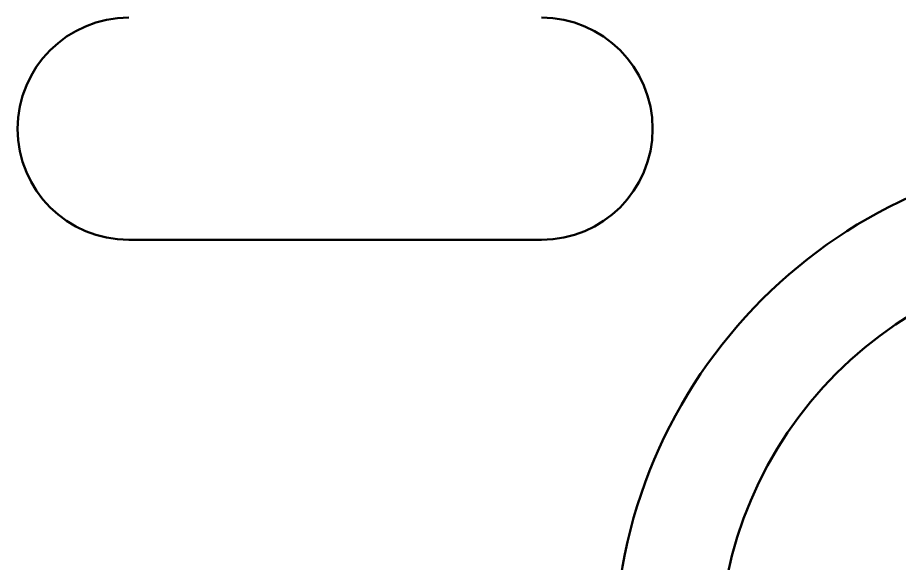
# Model space of a CAD drawing. Header units: millimetres. Extents: x -232 to 1390, y -69 to 653.
# Drawn here: x 163.36 to 177.24, y 509.61 to 518.2 of the extents above; entities that cross this region are included whole.
import ezdxf

# ---------------------------------------------------------------- set-up
doc = ezdxf.new("R2010")
doc.units = ezdxf.units.MM
doc.layers.add('Видимый контур (ГОСТ)', color=7, linetype='Continuous', lineweight=50)

msp = doc.modelspace()

# ---------------------------------------------------------------- linework, layer by layer
at = {"layer": 'Видимый контур (ГОСТ)'}
msp.add_line((171.609, 514.7), (165.109, 514.7), dxfattribs=at)
for radius in [7.94, 6.29]:
    msp.add_circle((180.699, 508.15), radius, dxfattribs=at)
for centre, start, end in [((165.109, 516.45), 90, 270), ((171.609, 516.45), 270, 90)]:
    msp.add_arc(centre, 1.75, start, end, dxfattribs=at)

doc.saveas('drawing.dxf')
